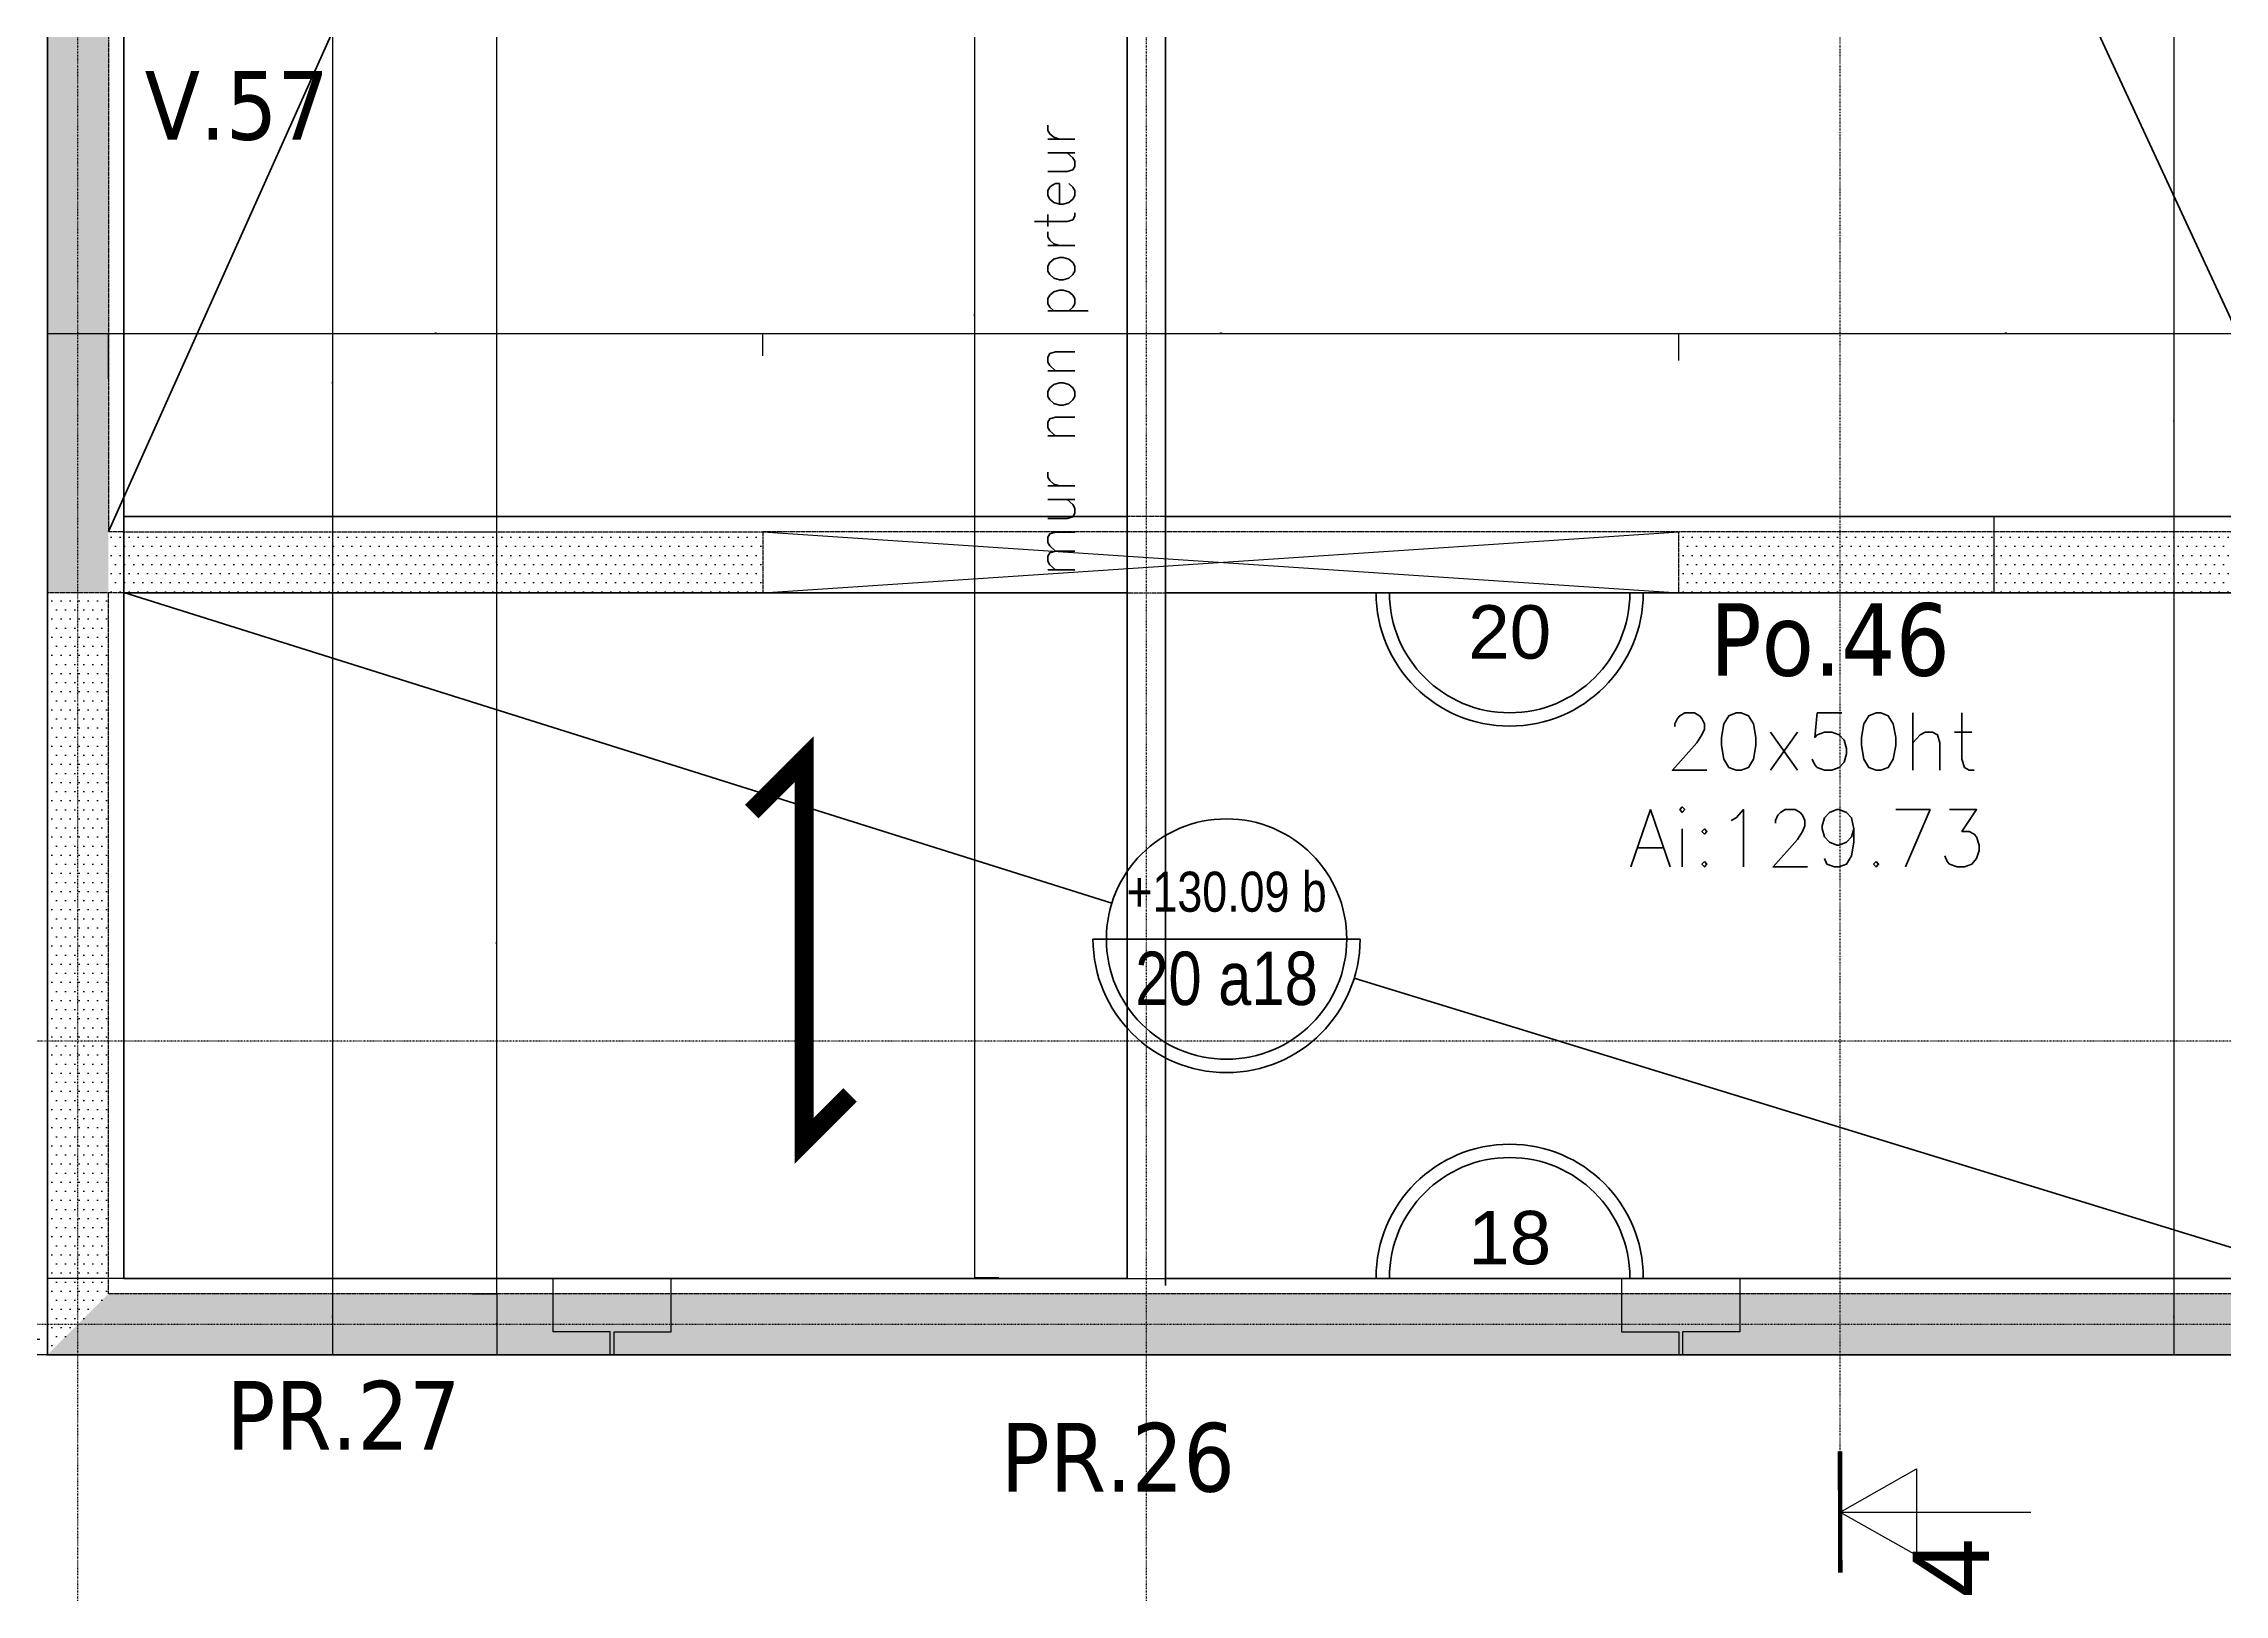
# Model space of a CAD drawing. Extents: x -12912 to 27386, y 1818 to 8189.
# Drawn here: x 2327 to 2899, y 5821 to 6228 of the extents above; entities that cross this region are included whole.
import ezdxf

# ---------------------------------------------------------------- set-up
doc = ezdxf.new("R2010")
doc.units = 0
doc.header["$MEASUREMENT"] = 0
for name, pattern in [('CACHE2', [4.7625, 3.175, -1.5875]), ('GrDotted', [0.4, 0.1, -0.1, 0.1, -0.1]), ('GrFeatureAxis', [0.85, 0.25, -0.2, 0.1, -0.2, 0.1]), ('STRICHPUNKT2_S11', [0.9, 0.7, -0.1, 0, -0.1])]:
    doc.linetypes.add(name, pattern=pattern)
doc.layers.get('0').update_dxf_attribs({"linetype": 'CONTINUOUS'})
doc.layers.get('DEFPOINTS').update_dxf_attribs({"linetype": 'CONTINUOUS'})
for name, color, linetype in [('K_ENT_M_Building_Coffrage PH Sous sol', 7, 'CONTINUOUS'), ('préfa v', 2, 'CONTINUOUS'), ('STR_COTATION', 1, 'CONTINUOUS'), ('STR_OPENING', 161, 'CONTINUOUS'), ('STR_SURCH', 9, 'CACHE2'), ('STR_TXT', 102, 'CONTINUOUS'), ('STR_TXT_PR', 2, 'CONTINUOUS'), ('STR_TXT_V', 102, 'CONTINUOUS')]:
    doc.layers.add(name, color=color, linetype=linetype)
for name, color, linetype, lineweight in [('STR_AXES', 4, 'STRICHPUNKT2_S11', 25), ('STR_dob_dalles', 130, 'CONTINUOUS', 35), ('STR_POUTRES', 102, 'CONTINUOUS', 35), ('STR_VOILES', 6, 'CONTINUOUS', 70)]:
    doc.layers.add(name, color=color, linetype=linetype, lineweight=lineweight)
doc.styles.add('EPAIS', font='TAHOMA.TTF')
doc.styles.add('FIN', font='romans.shx')
doc.styles.add('GrAnnotations', font='simplex.shx', dxfattribs={"height": 0.15})
doc.styles.add('GrCut', font='swissli.ttf', dxfattribs={"height": 0.2})
doc.styles.add('GrDimensions', font='simplex.shx')
doc.dimstyles.new('GrDimensions', dxfattribs={"dimtxt": 0.09, "dimasz": 0.05, "dimexe": 0.07, "dimexo": 0, "dimgap": 0.05, "dimtad": 1, "dimzin": 0, "dimdsep": 46, "dimtxsty": 'GrDimensions', "dimblk": 'ARCHTICK', "dimblk1": 'ARCHTICK', "dimblk2": 'ARCHTICK', "dimcen": 0.09, "dimadec": 0, "dimazin": 0, "dimtfac": 1, "dimtdec": 4, "dimtmove": 0, "dimatfit": 3, "dimldrblk": 'OPEN30', "dimfxl": 0, "dimtolj": 1, "dimtzin": 0, "dimarcsym": 0})
doc.dimstyles.new('Novo_MALKO', dxfattribs={"dimscale": 1.3, "dimtxt": 0.09, "dimasz": 0.05, "dimexe": 0.07, "dimexo": 0, "dimgap": 0.05, "dimtad": 1, "dimdec": 0, "dimlfac": 100, "dimzin": 0, "dimdsep": 46, "dimtxsty": 'GrDimensions', "dimblk": 'ARCHTICK', "dimcen": 0.09, "dimadec": 0, "dimazin": 0, "dimtfac": 1, "dimtdec": 0, "dimtmove": 0, "dimatfit": 3, "dimldrblk": 'OPEN30', "dimfxl": 0, "dimtolj": 1, "dimtzin": 0, "dimarcsym": 0})
pattern_1 = [(0, (5243.0074, 5883.9378), (1.190625, 2.38125), [0, -2.38125])]

# ---------------------------------------------------------------- blocks, each defined once
blk = doc.blocks.new('_ArchTick')
at = {"color": 0, "linetype": 'ByBlock', "const_width": 0.15}
blk.add_lwpolyline([(-0.5, -0.5), (0.5, 0.5)], dxfattribs=at)
blk = doc.blocks.new('*D279')
at = {"layer": 'DEFPOINTS', "color": 0, "linetype": 'Continuous'}
for p in [(2439.68, 6083.69), (2446.15, 6083.69), (2439.68, 5899.91)]:
    blk.add_point(p, dxfattribs=at)
at = {"layer": 'STR_COTATION', "color": 0, "linetype": 'Continuous', "lineweight": -2}
for p, q in [((2439.68, 6083.69), (2446.25, 6083.69)), ((2446.15, 5899.91), (2446.15, 6083.69)), ((2439.68, 5899.91), (2446.25, 5899.91))]:
    blk.add_line(p, q, dxfattribs=at)
at = {"layer": 'STR_COTATION', "color": 0, "linetype": 'Continuous', "lineweight": -2, "xscale": 0.065, "yscale": 0.065, "zscale": 0.065}
for p, rotation in [((2446.15, 6083.69), 90), ((2446.15, 5899.91), 270)]:
    blk.add_blockref('_ArchTick', p, dxfattribs=dict(at, rotation=rotation))
at = {"layer": 'STR_COTATION', "color": 0, "linetype": 'Continuous', "lineweight": -3, "insert": (2446.03, 5991.8), "char_height": 0.117, "attachment_point": 5, "rotation": 90, "style": 'GrDimensions'}
blk.add_mtext('\\A1;183.77', dxfattribs=at)
blk = doc.blocks.new('_Open30')
at = {"color": 0, "linetype": 'ByBlock', "lineweight": -2}
for p, q in [((-1, 0.3), (0, 0)), ((0, 0), (-1, -0.3)), ((0, 0), (-1, 0))]:
    blk.add_line(p, q, dxfattribs=at)
blk = doc.blocks.new('*D280')
at = {"layer": 'DEFPOINTS', "color": 0, "linetype": 'Continuous'}
for p in [(2438.09, 6099.69), (2446.15, 6099.69), (2439.68, 6083.69)]:
    blk.add_point(p, dxfattribs=at)
at = {"layer": 'STR_COTATION', "color": 0, "linetype": 'Continuous', "lineweight": -2}
for p, q in [((2438.09, 6099.69), (2446.25, 6099.69)), ((2446.15, 6083.69), (2446.15, 6099.69)), ((2439.68, 6083.69), (2446.25, 6083.69))]:
    blk.add_line(p, q, dxfattribs=at)
at = {"layer": 'STR_COTATION', "color": 0, "linetype": 'Continuous', "lineweight": -2, "xscale": 0.065, "yscale": 0.065, "zscale": 0.065}
for p, rotation in [((2446.15, 6099.69), 90), ((2446.15, 6083.69), 270)]:
    blk.add_blockref('_ArchTick', p, dxfattribs=dict(at, rotation=rotation))
at = {"layer": 'STR_COTATION', "color": 0, "linetype": 'Continuous', "lineweight": -3, "insert": (2446.03, 6091.69), "char_height": 0.117, "attachment_point": 5, "rotation": 90, "style": 'GrDimensions'}
blk.add_mtext('\\A1;1600', dxfattribs=at)
blk = doc.blocks.new('*D281')
at = {"layer": 'DEFPOINTS', "color": 0, "linetype": 'Continuous'}
for p in [(2440.76, 6526.59), (2446.15, 6526.59), (2438.09, 6099.69)]:
    blk.add_point(p, dxfattribs=at)
at = {"layer": 'STR_COTATION', "color": 0, "linetype": 'Continuous', "lineweight": -2}
for p, q in [((2440.76, 6526.59), (2446.25, 6526.59)), ((2446.15, 6099.69), (2446.15, 6526.59)), ((2438.09, 6099.69), (2446.25, 6099.69))]:
    blk.add_line(p, q, dxfattribs=at)
at = {"layer": 'STR_COTATION', "color": 0, "linetype": 'Continuous', "lineweight": -2, "xscale": 0.065, "yscale": 0.065, "zscale": 0.065}
for p, rotation in [((2446.15, 6526.59), 90), ((2446.15, 6099.69), 270)]:
    blk.add_blockref('_ArchTick', p, dxfattribs=dict(at, rotation=rotation))
at = {"layer": 'STR_COTATION', "color": 0, "linetype": 'Continuous', "lineweight": -3, "insert": (2446.03, 6313.14), "char_height": 0.117, "attachment_point": 5, "rotation": 90, "style": 'GrDimensions'}
blk.add_mtext('\\A1;426.90', dxfattribs=at)
blk = doc.blocks.new('*D292')
at = {"layer": 'DEFPOINTS', "color": 0, "linetype": 'Continuous'}
for p in [(2344.36, 6151.6), (2328.36, 6139.73), (2344.36, 6139.73)]:
    blk.add_point(p, dxfattribs=at)
at = {"layer": 'STR_COTATION', "color": 0, "linetype": 'Continuous', "lineweight": -2}
for p, q in [((2328.36, 6139.73), (2328.36, 6151.69)), ((2328.36, 6151.6), (2344.36, 6151.6)), ((2344.36, 6139.73), (2344.36, 6151.69))]:
    blk.add_line(p, q, dxfattribs=at)
at = {"layer": 'STR_COTATION', "color": 0, "linetype": 'Continuous', "lineweight": -2, "xscale": 0.065, "yscale": 0.065, "zscale": 0.065, "rotation": 180}
blk.add_blockref('_ArchTick', (2328.36, 6151.6), dxfattribs=at)
at = {"layer": 'STR_COTATION', "color": 0, "linetype": 'Continuous', "lineweight": -2, "xscale": 0.065, "yscale": 0.065, "zscale": 0.065}
blk.add_blockref('_ArchTick', (2344.36, 6151.6), dxfattribs=at)
at = {"layer": 'STR_COTATION', "color": 0, "linetype": 'Continuous', "lineweight": -3, "insert": (2336.36, 6151.72), "char_height": 0.117, "attachment_point": 5, "style": 'GrDimensions'}
blk.add_mtext('\\A1;1600', dxfattribs=at)
blk = doc.blocks.new('*D293')
at = {"layer": 'DEFPOINTS', "color": 0, "linetype": 'Continuous'}
for p in [(2515.86, 6151.6), (2515.86, 6145.77), (2344.36, 6139.73)]:
    blk.add_point(p, dxfattribs=at)
at = {"layer": 'STR_COTATION', "color": 0, "linetype": 'Continuous', "lineweight": -2}
for p, q in [((2344.36, 6139.73), (2344.36, 6151.69)), ((2344.36, 6151.6), (2515.86, 6151.6)), ((2515.86, 6145.77), (2515.86, 6151.69))]:
    blk.add_line(p, q, dxfattribs=at)
at = {"layer": 'STR_COTATION', "color": 0, "linetype": 'Continuous', "lineweight": -2, "xscale": 0.065, "yscale": 0.065, "zscale": 0.065, "rotation": 180}
blk.add_blockref('_ArchTick', (2344.36, 6151.6), dxfattribs=at)
at = {"layer": 'STR_COTATION', "color": 0, "linetype": 'Continuous', "lineweight": -2, "xscale": 0.065, "yscale": 0.065, "zscale": 0.065}
blk.add_blockref('_ArchTick', (2515.86, 6151.6), dxfattribs=at)
at = {"layer": 'STR_COTATION', "color": 0, "linetype": 'Continuous', "lineweight": -3, "insert": (2430.11, 6151.72), "char_height": 0.117, "attachment_point": 5, "style": 'GrDimensions'}
blk.add_mtext('\\A1;171.50', dxfattribs=at)
blk = doc.blocks.new('*D294')
at = {"layer": 'DEFPOINTS', "color": 0, "linetype": 'Continuous'}
for p in [(2755.86, 6151.6), (2515.86, 6145.77), (2755.86, 6144.57)]:
    blk.add_point(p, dxfattribs=at)
at = {"layer": 'STR_COTATION', "color": 0, "linetype": 'Continuous', "lineweight": -2}
for p, q in [((2515.86, 6145.77), (2515.86, 6151.69)), ((2515.86, 6151.6), (2755.86, 6151.6)), ((2755.86, 6144.57), (2755.86, 6151.69))]:
    blk.add_line(p, q, dxfattribs=at)
at = {"layer": 'STR_COTATION', "color": 0, "linetype": 'Continuous', "lineweight": -2, "xscale": 0.065, "yscale": 0.065, "zscale": 0.065, "rotation": 180}
blk.add_blockref('_ArchTick', (2515.86, 6151.6), dxfattribs=at)
at = {"layer": 'STR_COTATION', "color": 0, "linetype": 'Continuous', "lineweight": -2, "xscale": 0.065, "yscale": 0.065, "zscale": 0.065}
blk.add_blockref('_ArchTick', (2755.86, 6151.6), dxfattribs=at)
at = {"layer": 'STR_COTATION', "color": 0, "linetype": 'Continuous', "lineweight": -3, "insert": (2635.86, 6151.72), "char_height": 0.117, "attachment_point": 5, "style": 'GrDimensions'}
blk.add_mtext('\\A1;240.00', dxfattribs=at)
blk = doc.blocks.new('*D295')
at = {"layer": 'DEFPOINTS', "color": 0, "linetype": 'Continuous'}
for p in [(2927.31, 6151.6), (2755.86, 6144.57), (2927.31, 6146.24)]:
    blk.add_point(p, dxfattribs=at)
at = {"layer": 'STR_COTATION', "color": 0, "linetype": 'Continuous', "lineweight": -2}
for p, q in [((2755.86, 6144.57), (2755.86, 6151.69)), ((2755.86, 6151.6), (2927.31, 6151.6)), ((2927.31, 6146.24), (2927.31, 6151.69))]:
    blk.add_line(p, q, dxfattribs=at)
at = {"layer": 'STR_COTATION', "color": 0, "linetype": 'Continuous', "lineweight": -2, "xscale": 0.065, "yscale": 0.065, "zscale": 0.065, "rotation": 180}
blk.add_blockref('_ArchTick', (2755.86, 6151.6), dxfattribs=at)
at = {"layer": 'STR_COTATION', "color": 0, "linetype": 'Continuous', "lineweight": -2, "xscale": 0.065, "yscale": 0.065, "zscale": 0.065}
blk.add_blockref('_ArchTick', (2927.31, 6151.6), dxfattribs=at)
at = {"layer": 'STR_COTATION', "color": 0, "linetype": 'Continuous', "lineweight": -3, "insert": (2841.59, 6151.72), "char_height": 0.117, "attachment_point": 5, "style": 'GrDimensions'}
blk.add_mtext('\\A1;171.45', dxfattribs=at)
blk = doc.blocks.new('*D340')
at = {"layer": 'DEFPOINTS', "color": 0, "linetype": 'Continuous'}
for p in [(2398.38, 5903.92), (2403.14, 5903.92), (2398.38, 5883.91)]:
    blk.add_point(p, dxfattribs=at)
at = {"layer": 'STR_COTATION', "color": 0, "linetype": 'Continuous', "lineweight": -2}
for p, q in [((2398.38, 5903.92), (2403.23, 5903.92)), ((2403.14, 5883.91), (2403.14, 5903.92)), ((2398.38, 5883.91), (2403.23, 5883.91))]:
    blk.add_line(p, q, dxfattribs=at)
at = {"layer": 'STR_COTATION', "color": 0, "linetype": 'Continuous', "lineweight": -2, "xscale": 0.065, "yscale": 0.065, "zscale": 0.065}
for p, rotation in [((2403.14, 5903.92), 90), ((2403.14, 5883.91), 270)]:
    blk.add_blockref('_ArchTick', p, dxfattribs=dict(at, rotation=rotation))
at = {"layer": 'STR_COTATION', "color": 0, "linetype": 'Continuous', "lineweight": -3, "insert": (2403.02, 5893.92), "char_height": 0.117, "attachment_point": 5, "rotation": 90, "style": 'GrDimensions'}
blk.add_mtext('\\A1;2000', dxfattribs=at)
blk = doc.blocks.new('*D341')
at = {"layer": 'DEFPOINTS', "color": 0, "linetype": 'Continuous'}
for p in [(2394.57, 6373.66), (2403.14, 6373.66), (2398.38, 5903.92)]:
    blk.add_point(p, dxfattribs=at)
at = {"layer": 'STR_COTATION', "color": 0, "linetype": 'Continuous', "lineweight": -2}
for p, q in [((2394.57, 6373.66), (2403.23, 6373.66)), ((2403.14, 5903.92), (2403.14, 6373.66)), ((2398.38, 5903.92), (2403.23, 5903.92))]:
    blk.add_line(p, q, dxfattribs=at)
at = {"layer": 'STR_COTATION', "color": 0, "linetype": 'Continuous', "lineweight": -2, "xscale": 0.065, "yscale": 0.065, "zscale": 0.065}
for p, rotation in [((2403.14, 6373.66), 90), ((2403.14, 5903.92), 270)]:
    blk.add_blockref('_ArchTick', p, dxfattribs=dict(at, rotation=rotation))
at = {"layer": 'STR_COTATION', "color": 0, "linetype": 'Continuous', "lineweight": -3, "insert": (2403.02, 6138.79), "char_height": 0.117, "attachment_point": 5, "rotation": 90, "style": 'GrDimensions'}
blk.add_mtext('\\A1;469.74', dxfattribs=at)
blk = doc.blocks.new('*D343')
at = {"layer": 'DEFPOINTS', "color": 0, "linetype": 'Continuous'}
for p in [(2571.36, 6408.81), (2577.7, 6408.81), (2577.7, 5904.11)]:
    blk.add_point(p, dxfattribs=at)
at = {"layer": 'STR_COTATION', "color": 0, "linetype": 'Continuous', "lineweight": -2}
for p, q in [((2577.7, 6408.81), (2571.27, 6408.81)), ((2571.36, 5904.11), (2571.36, 6408.81)), ((2577.7, 5904.11), (2571.27, 5904.11))]:
    blk.add_line(p, q, dxfattribs=at)
at = {"layer": 'STR_COTATION', "color": 0, "linetype": 'Continuous', "lineweight": -2, "xscale": 0.065, "yscale": 0.065, "zscale": 0.065}
for p, rotation in [((2571.36, 6408.81), 90), ((2571.36, 5904.11), 270)]:
    blk.add_blockref('_ArchTick', p, dxfattribs=dict(at, rotation=rotation))
at = {"layer": 'STR_COTATION', "color": 0, "linetype": 'Continuous', "lineweight": -3, "insert": (2571.24, 6156.46), "char_height": 0.117, "attachment_point": 5, "rotation": 90, "style": 'GrDimensions'}
blk.add_mtext('\\A1;504.70', dxfattribs=at)
blk = doc.blocks.new('*D344')
at = {"layer": 'DEFPOINTS', "color": 0, "linetype": 'Continuous'}
for p in [(2885.71, 5903.92), (2893.11, 5903.92), (2893.11, 5883.91)]:
    blk.add_point(p, dxfattribs=at)
at = {"layer": 'STR_COTATION', "color": 0, "linetype": 'Continuous', "lineweight": -2}
for p, q in [((2893.11, 5903.92), (2885.62, 5903.92)), ((2885.71, 5883.91), (2885.71, 5903.92)), ((2893.11, 5883.91), (2885.62, 5883.91))]:
    blk.add_line(p, q, dxfattribs=at)
at = {"layer": 'STR_COTATION', "color": 0, "linetype": 'Continuous', "lineweight": -2, "xscale": 0.065, "yscale": 0.065, "zscale": 0.065}
for p, rotation in [((2885.71, 5903.92), 90), ((2885.71, 5883.91), 270)]:
    blk.add_blockref('_ArchTick', p, dxfattribs=dict(at, rotation=rotation))
at = {"layer": 'STR_COTATION', "color": 0, "linetype": 'Continuous', "lineweight": -3, "insert": (2885.58, 5893.92), "char_height": 0.117, "attachment_point": 5, "rotation": 90, "style": 'GrDimensions'}
blk.add_mtext('\\A1;2000', dxfattribs=at)
blk = doc.blocks.new('*D345')
at = {"layer": 'DEFPOINTS', "color": 0, "linetype": 'Continuous'}
for p in [(2885.71, 6353.66), (2891.77, 6353.66), (2893.11, 5903.92)]:
    blk.add_point(p, dxfattribs=at)
at = {"layer": 'STR_COTATION', "color": 0, "linetype": 'Continuous', "lineweight": -2}
for p, q in [((2891.77, 6353.66), (2885.62, 6353.66)), ((2885.71, 5903.92), (2885.71, 6353.66)), ((2893.11, 5903.92), (2885.62, 5903.92))]:
    blk.add_line(p, q, dxfattribs=at)
at = {"layer": 'STR_COTATION', "color": 0, "linetype": 'Continuous', "lineweight": -2, "xscale": 0.065, "yscale": 0.065, "zscale": 0.065}
for p, rotation in [((2885.71, 6353.66), 90), ((2885.71, 5903.92), 270)]:
    blk.add_blockref('_ArchTick', p, dxfattribs=dict(at, rotation=rotation))
at = {"layer": 'STR_COTATION', "color": 0, "linetype": 'Continuous', "lineweight": -3, "insert": (2885.58, 6128.79), "char_height": 0.117, "attachment_point": 5, "rotation": 90, "style": 'GrDimensions'}
blk.add_mtext('\\A1;449.74', dxfattribs=at)
blk = doc.blocks.new('*D604')
at = {"layer": 'DEFPOINTS', "color": 0, "linetype": 'Continuous'}
for p in [(2270.63, 5887.91), (2326.36, 5887.91), (2328.36, 5883.91)]:
    blk.add_point(p, dxfattribs=at)
at = {"layer": 'STR_COTATION', "color": 0, "linetype": 'Continuous', "lineweight": -2}
for p, q in [((2326.36, 5887.91), (2270.54, 5887.91)), ((2270.63, 5883.91), (2270.63, 5887.91)), ((2270.63, 5885.91), (2233.58, 5837)), ((2328.36, 5883.91), (2270.54, 5883.91)), ((2233.58, 5837), (2233.58, 5836.57))]:
    blk.add_line(p, q, dxfattribs=at)
at = {"layer": 'STR_COTATION', "color": 0, "linetype": 'Continuous', "lineweight": -2, "xscale": 0.065, "yscale": 0.065, "zscale": 0.065}
for p, rotation in [((2270.63, 5887.91), 90), ((2270.63, 5883.91), 270)]:
    blk.add_blockref('_ArchTick', p, dxfattribs=dict(at, rotation=rotation))
at = {"layer": 'STR_COTATION', "color": 0, "linetype": 'Continuous', "lineweight": -3, "insert": (2233.46, 5836.78), "char_height": 0.117, "attachment_point": 5, "rotation": 90, "style": 'GrDimensions'}
blk.add_mtext('\\A1;400', dxfattribs=at)
blk = doc.blocks.new('*D760')
at = {"layer": 'DEFPOINTS', "color": 0, "ltscale": 4.5}
for p in [(2773.85, 6103.69), (2838.55, 6103.69), (2773.85, 6083.69)]:
    blk.add_point(p, dxfattribs=at)
at = {"layer": 'STR_COTATION', "color": 0, "lineweight": -2, "ltscale": 4.5}
for p, q in [((2838.46, 6103.69), (2838.64, 6103.69)), ((2838.55, 6083.69), (2838.55, 6103.69)), ((2838.46, 6083.69), (2838.64, 6083.69))]:
    blk.add_line(p, q, dxfattribs=at)
at = {"layer": 'STR_COTATION', "color": 0, "lineweight": -2, "ltscale": 4.5, "xscale": 0.065, "yscale": 0.065, "zscale": 0.065}
for p, rotation in [((2838.55, 6103.69), 90), ((2838.55, 6083.69), 270)]:
    blk.add_blockref('_ArchTick', p, dxfattribs=dict(at, rotation=rotation))
at = {"layer": 'STR_COTATION', "color": 0, "ltscale": 4.5, "insert": (2838.43, 6093.69), "char_height": 0.117, "attachment_point": 5, "rotation": 90, "style": 'GrDimensions'}
blk.add_mtext('\\A1;2000', dxfattribs=at)
blk = doc.blocks.new('*D912')
at = {"layer": 'DEFPOINTS', "color": 0, "ltscale": 4.5}
for p in [(2439.68, 5899.91), (2440.23, 5883.91), (2446.15, 5883.91)]:
    blk.add_point(p, dxfattribs=at)
at = {"layer": 'STR_COTATION', "color": 0, "lineweight": -2, "ltscale": 4.5}
for p, q in [((2446.06, 5899.91), (2446.25, 5899.91)), ((2446.15, 5899.91), (2446.15, 5883.91)), ((2446.06, 5883.91), (2446.25, 5883.91))]:
    blk.add_line(p, q, dxfattribs=at)
at = {"layer": 'STR_COTATION', "color": 0, "lineweight": -2, "ltscale": 4.5, "xscale": 0.065, "yscale": 0.065, "zscale": 0.065}
for p, rotation in [((2446.15, 5899.91), 90), ((2446.15, 5883.91), 270)]:
    blk.add_blockref('_ArchTick', p, dxfattribs=dict(at, rotation=rotation))
at = {"layer": 'STR_COTATION', "color": 0, "ltscale": 4.5, "insert": (2446.03, 5891.91), "char_height": 0.117, "attachment_point": 5, "rotation": 90, "style": 'GrDimensions'}
blk.add_mtext('\\A1;1600', dxfattribs=at)

msp = doc.modelspace()

# ---------------------------------------------------------------- hatches: boundary and pattern name
at = {"layer": 'STR_SURCH', "linetype": 'Continuous'}
h = msp.add_hatch(dxfattribs=at)
h.set_pattern_fill('DOTS', color=256, scale=1.5, style=0)
h.set_pattern_definition(pattern_1)
h.paths.add_polyline_path([(2344.359, 6083.685), (2344.359, 6526.588), (2328.359, 6526.588), (2328.359, 6083.685)])
h = msp.add_hatch(dxfattribs=at)
h.set_pattern_fill('DOTS', color=256, scale=1.5, style=0)
h.set_pattern_definition(pattern_1)
h.paths.add_polyline_path([(2344.359, 6083.685), (2515.86, 6083.685), (2515.86, 6099.685), (2344.359, 6099.685)])
h = msp.add_hatch(dxfattribs=at)
h.set_pattern_fill('DOTS', color=256, scale=1.5, style=0)
h.set_pattern_definition(pattern_1)
h.paths.add_polyline_path([(2755.86, 6083.685), (2945.36, 6083.685), (2945.36, 6099.685), (2755.86, 6099.685)])
h = msp.add_hatch(dxfattribs=at)
h.set_pattern_fill('DOTS', color=256, scale=1.5, style=0)
h.set_pattern_definition(pattern_1)
h.paths.add_polyline_path([(2344.36, 6083.685), (2328.36, 6083.685), (2328.359, 5883.914), (2344.359, 5899.914)])
h = msp.add_hatch(dxfattribs=at)
h.set_pattern_fill('DOTS', color=256, scale=1.5, style=0)
h.set_pattern_definition(pattern_1)
h.paths.add_polyline_path([(2328.359, 5883.914), (2945.408, 5883.914), (2927.311, 5899.914), (2344.359, 5899.914)])

# ---------------------------------------------------------------- linework, layer by layer
at = {"color": 1, "linetype": 'ByBlock', "const_width": 5}
for points in [[(2526.682, 5990.053), (2526.682, 6040.053), (2512.929, 6026.3)], [(2538.673, 5952.044), (2526.682, 5940.053), (2526.682, 5990.053)]]:
    msp.add_lwpolyline(points, dxfattribs=at)
at = {"layer": 'K_ENT_M_Building_Coffrage PH Sous sol', "color": 7, "linetype": 'Continuous'}
for p, q in [((2798.165, 5842.702), (2818.165, 5854.048)), ((2818.165, 5854.048), (2818.165, 5831.355)), ((2798.165, 5842.702), (2818.165, 5842.702)), ((2798.165, 5842.702), (2818.165, 5831.355)), ((2818.165, 5842.702), (2848.165, 5842.702))]:
    msp.add_line(p, q, dxfattribs=at)
at = {"layer": 'K_ENT_M_Building_Coffrage PH Sous sol', "color": 7, "linetype": 'GrFeatureAxis'}
for points in [[(2798.165, 5842.702), (2798.165, 7548.45)], [(-115.376, 5966.258), (3609.113, 5966.258)]]:
    msp.add_lwpolyline(points, dxfattribs=at)
at = {"layer": 'K_ENT_M_Building_Coffrage PH Sous sol', "color": 7, "linetype": 'Continuous', "const_width": 1.2}
msp.add_lwpolyline([(2798.145, 5858.627), (2798.185, 5826.776)], dxfattribs=at)
at = {"layer": 'préfa v'}
for points in [[(2328.358, 5903.914), (2328.358, 5883.914), (2475.858, 5883.914), (2475.858, 5889.914), (2460.858, 5889.914), (2460.858, 5903.914), (2328.358, 5903.914)], [(2740.858, 5903.914), (2740.858, 5889.914), (2755.858, 5889.914), (2755.858, 5883.914), (2476.858, 5883.914), (2476.858, 5889.914), (2491.858, 5889.914), (2491.858, 5903.914)], [(2771.858, 5903.914), (2771.858, 5889.914), (2756.858, 5889.914), (2756.858, 5883.914), (3115.858, 5883.914), (3115.858, 5889.914), (3100.858, 5889.914), (3100.858, 5903.914)]]:
    msp.add_lwpolyline(points, close=True, dxfattribs=at)
at = {"layer": 'STR_AXES', "linetype": 'GrFeatureAxis'}
for p, q in [((2336.36, 5622.963), (2336.36, 8022.963)), ((2616.36, 5622.963), (2616.36, 8022.963)), ((-1309.741, 5891.914), (7906.576, 5891.914))]:
    msp.add_line(p, q, dxfattribs=at)
at = {"layer": 'STR_dob_dalles', "linetype": 'Continuous', "lineweight": 35}
for p, q in [((2344.359, 6099.709), (2612.611, 6698.628)), ((2652.075, 6691.62), (2926.36, 6099.709)), ((2607.308, 6002.354), (2348.36, 6083.709)), ((2602.36, 5992.912), (2672.36, 5992.912)), ((2670.817, 5982.635), (2926.36, 5904.133))]:
    msp.add_line(p, q, dxfattribs=at)
for centre, major_axis, start_param, end_param in [((2711.561, 6083.709), (24.749, 24.749), 2.3561945, 5.4977871), ((2711.561, 6083.709), (-22.274, 22.274), 7.0685835, 10.2101761), ((2637.36, 5992.912), (22.274, 22.274), 5.497787143782137, 11.78097245096172), ((2637.36, 5992.912), (24.749, 24.749), 2.3561945, 5.4977871)]:
    msp.add_ellipse(centre, major_axis=major_axis, ratio=1, start_param=start_param, end_param=end_param, dxfattribs=at)
at = {"layer": 'STR_dob_dalles', "linetype": 'Continuous', "lineweight": 35, "extrusion": (0, 0, -1)}
for major_axis, start_param, end_param in [((24.749, -24.749), 2.3561945, 5.4977871), ((-22.274, -22.274), 7.0685835, 10.2101761)]:
    msp.add_ellipse((2711.561, 5904.135), major_axis=major_axis, ratio=1, start_param=start_param, end_param=end_param, dxfattribs=at)
at = {"layer": 'STR_OPENING', "linetype": 'Continuous'}
for p, q in [((2515.86, 6083.685), (2755.86, 6099.685)), ((2515.86, 6099.685), (2755.86, 6083.685)), ((2635.86, 6083.685), (2635.86, 6083.685)), ((2635.86, 6083.685), (2635.86, 6083.685))]:
    msp.add_line(p, q, dxfattribs=at)
at = {"layer": 'STR_POUTRES', "linetype": 'Continuous'}
for p, q in [((2348.361, 6103.688), (2611.342, 6103.688)), ((2621.342, 6103.688), (2926.36, 6103.688)), ((2611.34, 6083.685), (2348.361, 6083.685)), ((2926.36, 6083.685), (2621.34, 6083.685))]:
    msp.add_line(p, q, dxfattribs=at)
at = {"layer": 'STR_SURCH', "linetype": 'GrDotted'}
for p, q in [((2344.359, 6373.655), (2344.359, 6099.685)), ((2348.361, 6099.685), (2515.86, 6099.685)), ((2755.86, 6099.685), (2515.86, 6099.685)), ((2926.359, 6099.685), (2755.86, 6099.685)), ((2344.359, 5903.916), (2344.36, 6083.685)), ((2927.311, 5899.914), (2344.359, 5899.914))]:
    msp.add_line(p, q, dxfattribs=at)
at = {"layer": 'STR_SURCH', "linetype": 'GrDotted', "ltscale": 0.25}
for p, q in [((2621.342, 6103.688), (2611.342, 6103.688)), ((2515.86, 6099.685), (2515.86, 6083.685)), ((2755.86, 6083.685), (2755.86, 6099.685)), ((2344.36, 6083.685), (2328.36, 6083.685)), ((2611.34, 6083.685), (2621.34, 6083.685))]:
    msp.add_line(p, q, dxfattribs=at)
at = {"layer": 'STR_SURCH', "linetype": 'GrDotted', "ltscale": 0.0625}
for p, q in [((2348.36, 6099.685), (2344.359, 6099.685)), ((2348.36, 6083.685), (2344.359, 6083.685)), ((2344.359, 5899.914), (2344.359, 5903.916))]:
    msp.add_line(p, q, dxfattribs=at)
at = {"layer": 'STR_SURCH', "linetype": 'GrDotted', "ltscale": 0.125}
msp.add_line((2611.33, 5903.916), (2621.33, 5903.916), dxfattribs=at)
at = {"layer": 'STR_VOILES', "linetype": 'Continuous'}
for p, q in [((2611.34, 6083.686), (2611.36, 6408.811)), ((2621.36, 6408.81), (2621.34, 6083.685)), ((2328.359, 6083.685), (2328.36, 6373.655)), ((2348.362, 6373.655), (2348.361, 6083.685)), ((2328.358, 5903.916), (2328.359, 6083.685)), ((2348.361, 6083.685), (2348.361, 5903.916)), ((2611.33, 5903.916), (2611.34, 6083.686)), ((2621.34, 6083.685), (2621.33, 5902.093)), ((2328.358, 5883.914), (2328.358, 5903.916)), ((2348.361, 5903.916), (2476.36, 5903.916)), ((2476.36, 5903.916), (2611.33, 5903.916)), ((2621.33, 5903.916), (2756.36, 5903.916)), ((2756.36, 5903.916), (2926.358, 5903.916)), ((2476.36, 5883.914), (2328.358, 5883.914)), ((2621.33, 5883.914), (2476.36, 5883.914)), ((2756.36, 5883.914), (2621.33, 5883.914)), ((2946.36, 5883.914), (2756.36, 5883.914))]:
    msp.add_line(p, q, dxfattribs=at)

# ---------------------------------------------------------------- texts
at = {"layer": 'K_ENT_M_Building_Coffrage PH Sous sol', "color": 7, "linetype": 'Continuous', "insert": (2827.204, 5820.292), "char_height": 20, "attachment_point": 5, "rotation": 90, "style": 'GrCut'}
msp.add_mtext('{14}', dxfattribs=at)
at = {"layer": 'STR_dob_dalles', "linetype": 'Continuous', "lineweight": 35}
for s, insert, char_height, attachment_point in [('{\\fSwis721 Lt BT|b0|i0|c0|p34;20}', (2711.561, 6066.209), 14, 8), ('{\\fSwis721 Lt BT|b0|i0|c0|p34;\\W0.8;+130.09 b}', (2637.36, 5999.912), 10.5, 8), ('{\\fSwis721 Lt BT|b0|i0|c0|p34;\\W0.8;20 a18}', (2637.36, 5975.412), 14, 8), ('{\\fSwis721 Lt BT|b0|i0|c0|p34;18}', (2711.561, 5921.635), 14, 2)]:
    msp.add_mtext(s, dxfattribs=dict(at, insert=insert, char_height=char_height, attachment_point=attachment_point))
at = {"layer": 'STR_TXT', "linetype": 'Continuous', "lineweight": -3, "insert": (2587.065, 6087.877), "char_height": 10.5, "attachment_point": 1, "rotation": 90, "style": 'GrAnnotations'}
msp.add_mtext('mur non porteur', dxfattribs=at)
at = {"layer": 'STR_TXT', "linetype": 'Continuous', "attachment_point": 1}
for s, insert, char_height, style in [('Po.46', (2764.068, 6080.951), 19, 'EPAIS'), ('20x50ht', (2752.292, 6052.172), 15, 'FIN'), ('Ai:129.73', (2742.647, 6026.835), 15, 'FIN')]:
    msp.add_mtext(s, dxfattribs=dict(at, insert=insert, char_height=char_height, style=style))
at = {"layer": 'STR_TXT_PR', "ltscale": 4.5, "style": 'EPAIS'}
for s, p in [('PR.27', (2375.286, 5859.074)), ('PR.26', (2578.219, 5848.074))]:
    msp.add_text(s, height=18, dxfattribs=at).set_placement(p)
at = {"layer": 'STR_TXT_V', "ltscale": 4.5, "style": 'EPAIS'}
msp.add_text('V.57', height=18, dxfattribs=at).set_placement((2353.832, 6202.443))

# ---------------------------------------------------------------- dimensions: what is measured, and where the dimension line sits
at = {"layer": 'STR_COTATION', "linetype": 'Continuous', "lineweight": -3}
for base, p1, p2, override, picture, middle in [((2446.154, 6526.588), (2438.09, 6099.685), (2440.756, 6526.588), {"dimscale": 1.3, "dimtmove": 1}, '*D281', (2446.031, 6313.136)), ((2571.364, 6408.811), (2577.699, 5904.109), (2577.699, 6408.811), {"dimscale": 1.3}, '*D343', (2571.241, 6156.46)), ((2403.144, 6373.655), (2398.382, 5903.916), (2394.568, 6373.655), {"dimscale": 1.3, "dimtmove": 1}, '*D341', (2403.02, 6138.786)), ((2885.708, 6353.658), (2893.109, 5903.916), (2891.765, 6353.658), {"dimscale": 1.3, "dimtmove": 1}, '*D345', (2885.584, 6128.787)), ((2446.154, 6099.685), (2439.683, 6083.685), (2438.09, 6099.685), {"dimscale": 1.3, "dimdec": 0, "dimlfac": 100, "dimzin": 0, "dimtmove": 1}, '*D280', (2446.031, 6091.685)), ((2446.154, 6083.685), (2439.683, 5899.914), (2439.683, 6083.685), {"dimscale": 1.3}, '*D279', (2446.031, 5991.799)), ((2403.144, 5903.916), (2398.382, 5883.914), (2398.382, 5903.916), {"dimscale": 1.3, "dimtxt": 0.09, "dimasz": 0.05, "dimexe": 0.07, "dimexo": 0, "dimgap": 0.05, "dimtad": 1, "dimjust": 0, "dimtih": 0, "dimtoh": 0, "dimdec": 0, "dimlfac": 100, "dimrnd": 0, "dimzin": 0, "dimdsep": 46, "dimlunit": 2, "dimpost": '', "dimtxsty": 'GrDimensions', "dimblk": 'ArchTick', "dimblk1": 'ArchTick', "dimblk2": 'ArchTick', "dimsah": 0, "dimtsz": 0, "dimcen": 0.09, "dimdle": 0, "dimse1": 0, "dimse2": 0, "dimsd1": 0, "dimsd2": 0, "dimclrd": 0, "dimclre": 0, "dimclrt": 0, "dimaunit": 0, "dimadec": 0, "dimazin": 0, "dimtol": 0, "dimlim": 0, "dimtp": 0, "dimtm": 0, "dimtfac": 1, "dimtdec": 4, "dimtix": 0, "dimtofl": 1, "dimtmove": 1, "dimatfit": 3, "dimldrblk": 'Open30', "dimtvp": 0, "dimfrac": 0, "dimtolj": 1, "dimtzin": 0, "dimlwd": 65534, "dimlwe": 65534}, '*D340', (2403.02, 5893.915)), ((2885.708, 5903.916), (2893.109, 5883.914), (2893.109, 5903.916), {"dimscale": 1.3, "dimtxt": 0.09, "dimasz": 0.05, "dimexe": 0.07, "dimexo": 0, "dimgap": 0.05, "dimtad": 1, "dimjust": 0, "dimtih": 0, "dimtoh": 0, "dimdec": 0, "dimlfac": 100, "dimrnd": 0, "dimzin": 0, "dimdsep": 46, "dimlunit": 2, "dimpost": '', "dimtxsty": 'GrDimensions', "dimblk": 'ArchTick', "dimblk1": 'ArchTick', "dimblk2": 'ArchTick', "dimsah": 0, "dimtsz": 0, "dimcen": 0.09, "dimdle": 0, "dimse1": 0, "dimse2": 0, "dimsd1": 0, "dimsd2": 0, "dimclrd": 0, "dimclre": 0, "dimclrt": 0, "dimaunit": 0, "dimadec": 0, "dimazin": 0, "dimtol": 0, "dimlim": 0, "dimtp": 0, "dimtm": 0, "dimtfac": 1, "dimtdec": 4, "dimtix": 0, "dimtofl": 1, "dimtmove": 1, "dimatfit": 3, "dimldrblk": 'Open30', "dimtvp": 0, "dimfrac": 0, "dimtolj": 1, "dimtzin": 0, "dimlwd": 65534, "dimlwe": 65534}, '*D344', (2885.584, 5893.915))]:
    dim = msp.add_linear_dim(base=base, p1=p1, p2=p2, angle=90, dimstyle='GrDimensions', override=override, dxfattribs=at)
    dim.commit()
    dim.dimension.update_dxf_attribs({"geometry": picture, "text_midpoint": middle})
for base, p1, p2, override, picture, middle in [((2344.359, 6151.6), (2328.359, 6139.73), (2344.359, 6139.73), {"dimscale": 1.3, "dimtxt": 0.09, "dimasz": 0.05, "dimexe": 0.07, "dimexo": 0, "dimgap": 0.05, "dimtad": 1, "dimjust": 0, "dimtih": 0, "dimtoh": 0, "dimdec": 0, "dimlfac": 100, "dimrnd": 0, "dimzin": 0, "dimdsep": 46, "dimlunit": 2, "dimpost": '', "dimtxsty": 'GrDimensions', "dimblk": 'ArchTick', "dimblk1": 'ArchTick', "dimblk2": 'ArchTick', "dimsah": 0, "dimtsz": 0, "dimcen": 0.09, "dimdle": 0, "dimse1": 0, "dimse2": 0, "dimsd1": 0, "dimsd2": 0, "dimclrd": 0, "dimclre": 0, "dimclrt": 0, "dimaunit": 0, "dimadec": 0, "dimazin": 0, "dimtol": 0, "dimlim": 0, "dimtp": 0, "dimtm": 0, "dimtfac": 1, "dimtdec": 4, "dimtix": 0, "dimtofl": 1, "dimtmove": 1, "dimatfit": 3, "dimldrblk": 'Open30', "dimtvp": 0, "dimfrac": 0, "dimtolj": 1, "dimtzin": 0, "dimlwd": 65534, "dimlwe": 65534}, '*D292', (2336.359, 6151.723)), ((2515.86, 6151.6), (2344.359, 6139.73), (2515.86, 6145.766), {"dimscale": 1.3, "dimtmove": 1}, '*D293', (2430.109, 6151.723)), ((2755.86, 6151.6), (2515.86, 6145.766), (2755.86, 6144.573), {"dimscale": 1.3, "dimtmove": 1}, '*D294', (2635.86, 6151.723)), ((2927.311, 6151.6), (2755.86, 6144.573), (2927.311, 6146.239), {"dimscale": 1.3, "dimtmove": 1}, '*D295', (2841.585, 6151.723))]:
    dim = msp.add_linear_dim(base=base, p1=p1, p2=p2, dimstyle='GrDimensions', override=override, dxfattribs=at)
    dim.commit()
    dim.dimension.update_dxf_attribs({"geometry": picture, "text_midpoint": middle})
at = {"layer": 'STR_COTATION', "ltscale": 4.5}
dim = msp.add_linear_dim(base=(2838.552, 6103.688), p1=(2773.85, 6083.685), p2=(2773.851, 6103.688), angle=90, dimstyle='Novo_MALKO', dxfattribs=at)
dim.commit()
dim.dimension.update_dxf_attribs({"geometry": '*D760', "text_midpoint": (2838.552, 6093.686), "dimtype": 160})
dim = msp.add_linear_dim(base=(2446.154, 5883.914), p1=(2439.683, 5899.914), p2=(2440.232, 5883.914), angle=90, dimstyle='Novo_MALKO', override={"dimtmove": 1}, dxfattribs=at)
dim.commit()
dim.dimension.update_dxf_attribs({"geometry": '*D912', "text_midpoint": (2446.031, 5891.914)})
at = {"layer": 'STR_COTATION', "linetype": 'Continuous', "lineweight": -3}
dim = msp.add_linear_dim(base=(2270.629, 5887.914), p1=(2328.358, 5883.914), p2=(2326.36, 5887.914), angle=90, dimstyle='GrDimensions', override={"dimscale": 1.3, "dimdec": 0, "dimlfac": 100, "dimtmove": 1}, dxfattribs=at)
dim.commit()
dim.dimension.update_dxf_attribs({"geometry": '*D604', "text_midpoint": (2233.579, 5836.934), "dimtype": 160})

doc.saveas('drawing.dxf')
